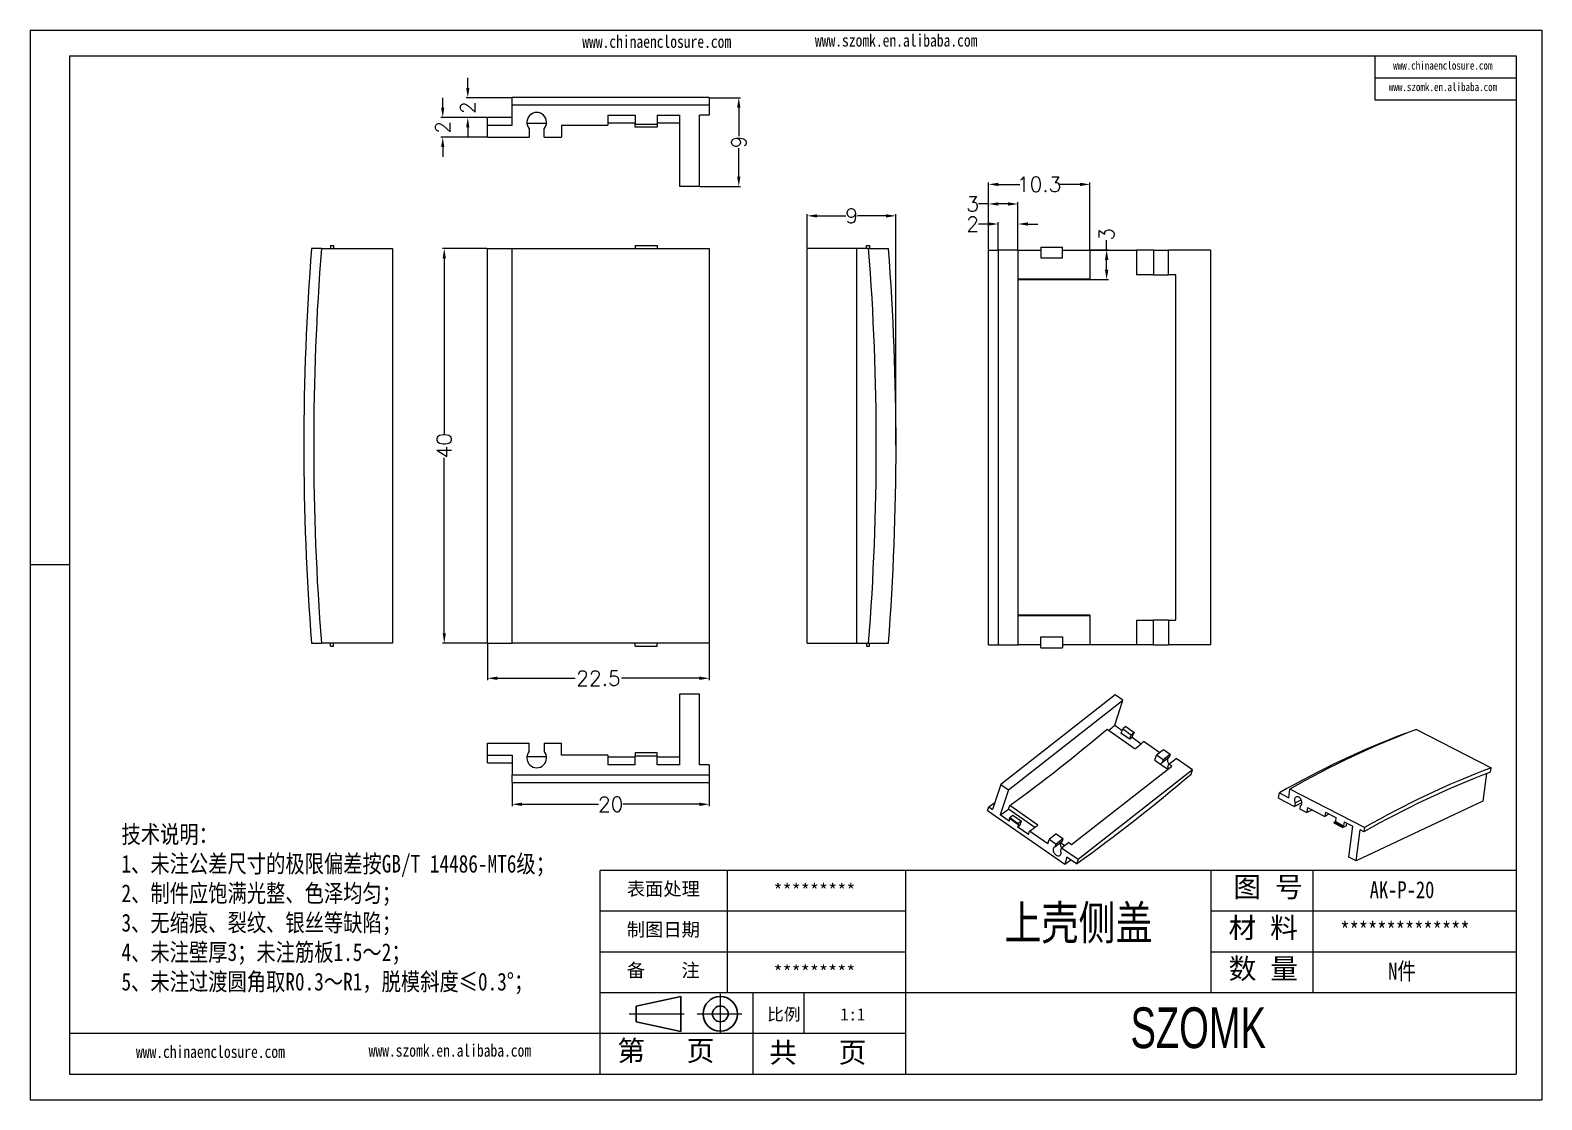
# Model space of a CAD drawing. Header units: inches. Extents: x 998 to 3526, y 519 to 940.
# Drawn here: x 3188.5 to 3341.8, y 519 to 627.4 of the extents above; entities that cross this region are included whole.
import ezdxf

# ---------------------------------------------------------------- set-up
doc = ezdxf.new("R2010")
doc.units = ezdxf.units.IN
doc.linetypes.add('CENTER2', pattern=[28.575, 19.05, -3.175, 3.175, -3.175])
doc.layers.add('文字', color=81, linetype='Continuous')
for name, color, linetype, lineweight in [('粗实线', 7, 'Continuous', 30), ('细实线', 3, 'Continuous', 9), ('细点划线', 2, 'CENTER2', 9)]:
    doc.layers.add(name, color=color, linetype=linetype, lineweight=lineweight)
doc.styles.get("Standard").update_dxf_attribs({"font": 'txt', "bigfont": 'gbcbig.shx'})
doc.styles.add('宋体', font='', dxfattribs={"width": 0.8, "height": 3.5})
doc.styles.add('长仿宋', font='', dxfattribs={"width": 0.7, "height": 4})
doc.styles.get('宋体').set_extended_font_data('SimSun')
doc.styles.get('长仿宋').set_extended_font_data('SimSun')
doc.dimstyles.new('1.5', dxfattribs={"dimtxt": 1.5, "dimasz": 1, "dimexe": 0.18, "dimexo": 0.0625, "dimgap": 0.1, "dimtad": 0, "dimzin": 12, "dimdsep": 46, "dimtxsty": 'Standard', "dimcen": 0.5, "dimclrd": 3, "dimclre": 3, "dimadec": 0, "dimazin": 0, "dimtfac": 1, "dimtofl": 0, "dimtmove": 0, "dimatfit": 3, "dimfxl": 1, "dimtolj": 1, "dimtzin": 0, "dimarcsym": 0})

# ---------------------------------------------------------------- blocks, each defined once
blk = doc.blocks.new('*D189')
at = {"color": 3, "lineweight": -2}
for p, q in [((3234.78, 605.31), (3230.28, 605.31)), ((3230.46, 604.31), (3230.46, 586.53)), ((3230.46, 566.31), (3230.46, 584.08)), ((3234.78, 565.31), (3230.28, 565.31))]:
    blk.add_line(p, q, dxfattribs=at)
at = {"color": 3}
for points in [[(3230.3, 604.31), (3230.63, 604.31), (3230.46, 605.31)], [(3230.3, 566.31), (3230.63, 566.31), (3230.46, 565.31)]]:
    blk.add_solid(points, dxfattribs=at)
at = {"layer": 'Defpoints', "color": 0}
for p in [(3230.46, 605.31), (3234.84, 605.31), (3234.84, 565.31)]:
    blk.add_point(p, dxfattribs=at)
at = {"color": 0, "insert": (3230.46, 585.31), "char_height": 1.5, "attachment_point": 5, "rotation": 90}
blk.add_mtext('\\A1;40', dxfattribs=at)
blk = doc.blocks.new('*D191')
at = {"color": 3, "lineweight": -2}
for p, q in [((3234.84, 565.25), (3234.84, 561.57)), ((3257.34, 565.25), (3257.34, 561.57)), ((3235.84, 561.75), (3243.74, 561.75)), ((3256.34, 561.75), (3248.44, 561.75))]:
    blk.add_line(p, q, dxfattribs=at)
at = {"color": 3}
for points in [[(3235.84, 561.92), (3235.84, 561.58), (3234.84, 561.75)], [(3256.34, 561.92), (3256.34, 561.58), (3257.34, 561.75)]]:
    blk.add_solid(points, dxfattribs=at)
at = {"layer": 'Defpoints', "color": 0}
for p in [(3234.84, 565.31), (3257.34, 565.31), (3234.84, 561.75)]:
    blk.add_point(p, dxfattribs=at)
at = {"color": 0, "insert": (3246.09, 561.75), "char_height": 1.5, "attachment_point": 5}
blk.add_mtext('\\A1;22.5', dxfattribs=at)
blk = doc.blocks.new('*D192')
at = {"color": 3, "lineweight": -2}
for p, q in [((3257.4, 620.58), (3260.51, 620.58)), ((3260.33, 619.58), (3260.33, 616.68)), ((3260.33, 612.58), (3260.33, 615.48)), ((3256.4, 611.58), (3260.51, 611.58))]:
    blk.add_line(p, q, dxfattribs=at)
at = {"color": 3}
for points in [[(3260.16, 619.58), (3260.49, 619.58), (3260.33, 620.58)], [(3260.16, 612.58), (3260.49, 612.58), (3260.33, 611.58)]]:
    blk.add_solid(points, dxfattribs=at)
at = {"layer": 'Defpoints', "color": 0}
for p in [(3257.34, 620.58), (3260.33, 620.58), (3256.34, 611.58)]:
    blk.add_point(p, dxfattribs=at)
at = {"color": 0, "insert": (3260.33, 616.08), "char_height": 1.5, "attachment_point": 5, "rotation": 90}
blk.add_mtext('\\A1;9', dxfattribs=at)
blk = doc.blocks.new('*D193')
at = {"color": 3, "lineweight": -2}
for p, q in [((3232.85, 621.58), (3232.85, 622.58)), ((3237.28, 620.58), (3232.67, 620.58)), ((3234.78, 618.58), (3232.67, 618.58)), ((3232.85, 617.58), (3232.85, 616.58))]:
    blk.add_line(p, q, dxfattribs=at)
at = {"color": 3}
for points in [[(3232.68, 621.58), (3233.01, 621.58), (3232.85, 620.58)], [(3232.68, 617.58), (3233.01, 617.58), (3232.85, 618.58)]]:
    blk.add_solid(points, dxfattribs=at)
at = {"layer": 'Defpoints', "color": 0}
for p in [(3237.34, 620.58), (3232.85, 618.58), (3234.84, 618.58)]:
    blk.add_point(p, dxfattribs=at)
at = {"color": 0, "insert": (3232.85, 619.58), "char_height": 1.5, "attachment_point": 5, "rotation": 90}
blk.add_mtext('\\A1;2', dxfattribs=at)
blk = doc.blocks.new('*D194')
at = {"color": 3, "lineweight": -2}
for p, q in [((3230.31, 619.58), (3230.31, 620.58)), ((3234.78, 618.58), (3230.13, 618.58)), ((3234.78, 616.58), (3230.13, 616.58)), ((3230.31, 615.58), (3230.31, 614.58))]:
    blk.add_line(p, q, dxfattribs=at)
at = {"color": 3}
for points in [[(3230.14, 619.58), (3230.47, 619.58), (3230.31, 618.58)], [(3230.14, 615.58), (3230.47, 615.58), (3230.31, 616.58)]]:
    blk.add_solid(points, dxfattribs=at)
at = {"layer": 'Defpoints', "color": 0}
for p in [(3234.84, 618.58), (3230.31, 616.58), (3234.84, 616.58)]:
    blk.add_point(p, dxfattribs=at)
at = {"color": 0, "insert": (3230.31, 617.58), "char_height": 1.5, "attachment_point": 5, "rotation": 90}
blk.add_mtext('\\A1;2', dxfattribs=at)
blk = doc.blocks.new('*D195')
at = {"color": 3, "lineweight": -2}
for p, q in [((3237.34, 551.13), (3237.34, 548.8)), ((3257.34, 551.13), (3257.34, 548.8)), ((3238.34, 548.98), (3246.11, 548.98)), ((3256.34, 548.98), (3248.56, 548.98))]:
    blk.add_line(p, q, dxfattribs=at)
at = {"color": 3}
for points in [[(3238.34, 549.15), (3238.34, 548.81), (3237.34, 548.98)], [(3256.34, 549.15), (3256.34, 548.81), (3257.34, 548.98)]]:
    blk.add_solid(points, dxfattribs=at)
at = {"layer": 'Defpoints', "color": 0}
for p in [(3237.34, 551.19), (3257.34, 551.19), (3237.34, 548.98)]:
    blk.add_point(p, dxfattribs=at)
at = {"color": 0, "insert": (3247.34, 548.98), "char_height": 1.5, "attachment_point": 5}
blk.add_mtext('\\A1;20', dxfattribs=at)
blk = doc.blocks.new('*D196')
at = {"color": 3, "lineweight": -2}
for p, q in [((3285.64, 607.78), (3284.64, 607.78)), ((3286.64, 605.21), (3286.64, 607.96)), ((3288.64, 605.21), (3288.64, 607.96)), ((3289.64, 607.78), (3290.64, 607.78))]:
    blk.add_line(p, q, dxfattribs=at)
at = {"color": 3}
for points in [[(3285.64, 607.95), (3285.64, 607.62), (3286.64, 607.78)], [(3289.64, 607.95), (3289.64, 607.62), (3288.64, 607.78)]]:
    blk.add_solid(points, dxfattribs=at)
at = {"layer": 'Defpoints', "color": 0}
for p in [(3286.64, 607.78), (3286.64, 605.15), (3288.64, 605.15)]:
    blk.add_point(p, dxfattribs=at)
at = {"color": 0, "insert": (3284.04, 607.78), "char_height": 1.5, "attachment_point": 5}
blk.add_mtext('\\A1;2', dxfattribs=at)
blk = doc.blocks.new('*D197')
at = {"color": 3, "lineweight": -2}
for p, q in [((3285.64, 609.81), (3284.64, 609.81)), ((3285.64, 605.21), (3285.64, 609.99)), ((3287.64, 609.81), (3286.64, 609.81)), ((3288.64, 605.21), (3288.64, 609.99))]:
    blk.add_line(p, q, dxfattribs=at)
at = {"color": 3}
for points in [[(3286.64, 609.98), (3286.64, 609.65), (3285.64, 609.81)], [(3287.64, 609.98), (3287.64, 609.65), (3288.64, 609.81)]]:
    blk.add_solid(points, dxfattribs=at)
at = {"layer": 'Defpoints', "color": 0}
for p in [(3285.64, 609.81), (3285.64, 605.15), (3288.64, 605.15)]:
    blk.add_point(p, dxfattribs=at)
at = {"color": 0, "insert": (3284.04, 609.81), "char_height": 1.5, "attachment_point": 5}
blk.add_mtext('\\A1;3', dxfattribs=at)
blk = doc.blocks.new('*D198')
at = {"color": 3, "lineweight": -2}
for p, q in [((3285.64, 605.21), (3285.64, 611.98)), ((3286.64, 611.8), (3288.82, 611.8)), ((3294.94, 611.8), (3292.77, 611.8)), ((3295.94, 605.21), (3295.94, 611.98))]:
    blk.add_line(p, q, dxfattribs=at)
at = {"color": 3}
for points in [[(3286.64, 611.96), (3286.64, 611.63), (3285.64, 611.8)], [(3294.94, 611.96), (3294.94, 611.63), (3295.94, 611.8)]]:
    blk.add_solid(points, dxfattribs=at)
at = {"layer": 'Defpoints', "color": 0}
for p in [(3285.64, 611.8), (3285.64, 605.15), (3295.94, 605.15)]:
    blk.add_point(p, dxfattribs=at)
at = {"color": 0, "insert": (3290.79, 611.8), "char_height": 1.5, "attachment_point": 5}
blk.add_mtext('\\A1;10.3', dxfattribs=at)
blk = doc.blocks.new('*D199')
at = {"color": 3, "lineweight": -2}
for p, q in [((3297.63, 605.15), (3297.63, 606.15)), ((3296.01, 605.15), (3297.81, 605.15)), ((3297.63, 603.15), (3297.63, 604.15)), ((3296.01, 602.15), (3297.81, 602.15))]:
    blk.add_line(p, q, dxfattribs=at)
at = {"color": 3}
for points in [[(3297.46, 604.15), (3297.8, 604.15), (3297.63, 605.15)], [(3297.46, 603.15), (3297.8, 603.15), (3297.63, 602.15)]]:
    blk.add_solid(points, dxfattribs=at)
at = {"layer": 'Defpoints', "color": 0}
for p in [(3295.94, 605.15), (3297.63, 605.15), (3295.94, 602.15)]:
    blk.add_point(p, dxfattribs=at)
at = {"color": 0, "insert": (3297.63, 606.75), "char_height": 1.5, "attachment_point": 5, "rotation": 90}
blk.add_mtext('\\A1;3', dxfattribs=at)
blk = doc.blocks.new('*D200')
at = {"color": 3, "lineweight": -2}
for p, q in [((3267.27, 605.37), (3267.27, 608.79)), ((3268.27, 608.61), (3271.17, 608.61)), ((3275.27, 608.61), (3272.37, 608.61)), ((3276.27, 585.37), (3276.27, 608.79))]:
    blk.add_line(p, q, dxfattribs=at)
at = {"color": 3}
for points in [[(3268.27, 608.77), (3268.27, 608.44), (3267.27, 608.61)], [(3275.27, 608.77), (3275.27, 608.44), (3276.27, 608.61)]]:
    blk.add_solid(points, dxfattribs=at)
at = {"layer": 'Defpoints', "color": 0}
for p in [(3276.27, 608.61), (3267.27, 605.31), (3276.27, 585.31)]:
    blk.add_point(p, dxfattribs=at)
at = {"color": 0, "insert": (3271.77, 608.61), "char_height": 1.5, "attachment_point": 5}
blk.add_mtext('\\A1;9', dxfattribs=at)

msp = doc.modelspace()

# ---------------------------------------------------------------- linework, layer by layer
for p, q in [((3188.479, 627.416), (3341.753, 627.416)), ((3188.479, 627.416), (3188.479, 519.041)), ((3341.753, 627.416), (3341.753, 519.041)), ((3192.445, 624.836), (3339.173, 624.836)), ((3192.445, 624.836), (3192.445, 521.621)), ((3324.838, 624.836), (3324.838, 620.356)), ((3339.173, 624.836), (3339.173, 521.621)), ((3324.838, 622.596), (3339.173, 622.596)), ((3324.838, 620.356), (3339.173, 620.356)), ((3192.445, 573.229), (3188.479, 573.229)), ((3188.479, 569.215), (3188.479, 519.041)), ((3277.244, 542.264), (3246.279, 542.264)), ((3246.279, 521.621), (3246.279, 542.264)), ((3259.181, 529.878), (3259.181, 542.264)), ((3339.173, 542.264), (3277.244, 542.264)), ((3246.279, 525.75), (3192.445, 525.75)), ((3192.445, 521.621), (3339.173, 521.621)), ((3188.479, 519.041), (3341.753, 519.041)), ((3188.479, 519.041), (3259.439, 519.041))]:
    msp.add_line(p, q)
at = {"color": 7, "linetype": 'Continuous', "lineweight": 15}
for p, q in [((3257.338, 620.585), (3237.338, 620.585)), ((3237.338, 619.814), (3237.338, 620.585)), ((3237.338, 617.808), (3237.338, 619.814)), ((3257.338, 619.814), (3237.338, 619.814)), ((3257.338, 620.585), (3257.338, 619.814)), ((3257.338, 619.814), (3257.338, 618.811)), ((3237.338, 618.585), (3234.838, 618.585)), ((3234.838, 617.808), (3234.838, 618.585)), ((3234.838, 616.585), (3234.838, 617.808)), ((3234.838, 617.808), (3237.338, 617.808)), ((3238.843, 617.99), (3240.834, 617.99)), ((3242.338, 617.808), (3247.038, 617.808)), ((3242.338, 617.808), (3242.338, 616.585)), ((3247.038, 618.811), (3249.838, 618.811)), ((3247.038, 618.811), (3247.038, 617.808)), ((3247.038, 618.024), (3249.838, 618.024)), ((3249.838, 618.811), (3249.838, 617.885)), ((3249.838, 617.885), (3252.038, 617.885)), ((3249.838, 617.585), (3249.838, 617.885)), ((3252.038, 618.811), (3254.338, 618.811)), ((3252.038, 618.811), (3252.038, 617.885)), ((3252.038, 618.024), (3254.338, 618.024)), ((3252.038, 617.885), (3252.038, 617.585)), ((3254.338, 611.585), (3254.338, 618.811)), ((3257.338, 618.811), (3256.338, 618.811)), ((3256.338, 611.585), (3256.338, 618.811)), ((3234.838, 616.585), (3239.088, 616.585)), ((3239.088, 617.423), (3239.088, 616.585)), ((3240.588, 616.585), (3240.588, 617.423)), ((3240.588, 616.585), (3242.338, 616.585)), ((3252.038, 617.585), (3249.838, 617.585)), ((3256.338, 611.585), (3254.338, 611.585)), ((3218.926, 605.61), (3218.926, 605.31)), ((3218.926, 605.61), (3219.226, 605.61)), ((3219.226, 605.61), (3219.226, 605.31)), ((3249.838, 605.61), (3252.038, 605.61)), ((3249.838, 605.61), (3249.838, 605.31)), ((3252.038, 605.61), (3252.038, 605.31)), ((3273.274, 605.31), (3273.274, 605.61)), ((3273.274, 605.61), (3273.574, 605.61)), ((3273.574, 605.61), (3273.574, 605.31)), ((3290.945, 605.446), (3293.145, 605.446)), ((3290.945, 605.446), (3290.945, 604.346)), ((3293.145, 604.346), (3293.145, 605.446)), ((3218, 605.31), (3216.997, 605.31)), ((3218, 605.31), (3225.226, 605.31)), ((3225.226, 605.31), (3225.226, 565.31)), ((3234.838, 565.31), (3234.838, 605.31)), ((3234.838, 605.31), (3237.338, 605.31)), ((3237.338, 565.31), (3237.338, 605.31)), ((3237.338, 605.31), (3257.338, 605.31)), ((3257.338, 605.31), (3257.338, 565.31)), ((3267.274, 565.31), (3267.274, 605.31)), ((3272.274, 605.31), (3267.274, 605.31)), ((3272.274, 605.31), (3272.274, 565.31)), ((3273.497, 605.31), (3272.274, 605.31)), ((3273.497, 605.31), (3275.503, 605.31)), ((3285.645, 565.146), (3285.645, 605.146)), ((3285.645, 605.146), (3286.645, 605.146)), ((3288.645, 605.146), (3286.645, 605.146)), ((3286.645, 605.146), (3286.645, 565.146)), ((3288.645, 565.146), (3288.645, 605.146)), ((3288.645, 605.146), (3290.945, 605.146)), ((3290.945, 604.346), (3293.145, 604.346)), ((3293.145, 605.146), (3295.945, 605.146)), ((3295.945, 602.146), (3295.945, 605.146)), ((3295.945, 605.146), (3300.645, 605.146)), ((3300.645, 605.146), (3300.645, 602.646)), ((3302.395, 605.146), (3300.645, 605.146)), ((3302.395, 605.146), (3302.395, 602.646)), ((3302.395, 605.146), (3303.895, 605.146)), ((3303.895, 602.646), (3303.895, 605.146)), ((3308.145, 605.146), (3303.895, 605.146)), ((3308.145, 605.146), (3308.145, 565.146)), ((3302.395, 602.646), (3300.645, 602.646)), ((3302.395, 602.646), (3303.895, 602.646)), ((3304.645, 602.646), (3303.895, 602.646)), ((3304.645, 567.646), (3304.645, 602.646)), ((3288.645, 602.212), (3295.945, 602.212)), ((3288.645, 602.146), (3295.945, 602.146)), ((3295.945, 568.146), (3288.645, 568.146)), ((3295.945, 568.08), (3288.645, 568.08)), ((3295.945, 565.146), (3295.945, 568.146)), ((3300.645, 567.646), (3300.645, 565.146)), ((3300.645, 567.646), (3302.395, 567.646)), ((3302.395, 565.146), (3302.395, 567.646)), ((3303.895, 567.646), (3302.395, 567.646)), ((3303.895, 567.646), (3303.895, 565.146)), ((3303.895, 567.646), (3304.645, 567.646)), ((3290.945, 565.946), (3293.145, 565.946)), ((3290.945, 564.846), (3290.945, 565.946)), ((3293.145, 565.946), (3293.145, 564.846)), ((3216.997, 565.31), (3218, 565.31)), ((3225.226, 565.31), (3218, 565.31)), ((3218.926, 565.01), (3218.926, 565.31)), ((3218.926, 565.01), (3219.226, 565.01)), ((3219.226, 565.01), (3219.226, 565.31)), ((3234.838, 565.31), (3237.338, 565.31)), ((3257.338, 565.31), (3237.338, 565.31)), ((3249.838, 565.01), (3249.838, 565.31)), ((3249.838, 565.01), (3252.038, 565.01)), ((3252.038, 565.01), (3252.038, 565.31)), ((3267.274, 565.31), (3272.274, 565.31)), ((3272.274, 565.31), (3273.497, 565.31)), ((3273.274, 565.31), (3273.274, 565.01)), ((3273.274, 565.01), (3273.574, 565.01)), ((3273.497, 565.31), (3275.503, 565.31)), ((3273.574, 565.01), (3273.574, 565.31)), ((3285.645, 565.146), (3286.645, 565.146)), ((3286.645, 565.146), (3288.645, 565.146)), ((3290.945, 565.146), (3288.645, 565.146)), ((3290.945, 564.846), (3293.145, 564.846)), ((3295.945, 565.146), (3293.145, 565.146)), ((3300.645, 565.146), (3295.945, 565.146)), ((3302.395, 565.146), (3300.645, 565.146)), ((3302.395, 565.146), (3303.895, 565.146)), ((3308.145, 565.146), (3303.895, 565.146)), ((3254.338, 552.963), (3254.338, 560.189)), ((3254.338, 560.189), (3256.338, 560.189)), ((3256.338, 552.963), (3256.338, 560.189)), ((3298.495, 560.083), (3286.893, 550.988)), ((3287.675, 550.444), (3299.277, 559.54)), ((3298.451, 556.991), (3299.277, 559.54)), ((3299.277, 559.54), (3298.495, 560.083)), ((3297.671, 556.587), (3300.525, 554.602)), ((3298.451, 556.991), (3299.209, 556.464)), ((3299.111, 556.163), (3299.258, 556.616)), ((3299.577, 556.866), (3299.258, 556.616)), ((3299.258, 556.616), (3300.118, 556.018)), ((3299.577, 556.866), (3300.437, 556.268)), ((3329.051, 556.575), (3336.629, 552.682)), ((3234.838, 553.966), (3234.838, 555.189)), ((3234.838, 555.189), (3239.088, 555.189)), ((3239.088, 554.351), (3239.088, 555.189)), ((3240.588, 555.189), (3240.588, 554.351)), ((3240.588, 555.189), (3242.338, 555.189)), ((3242.338, 553.966), (3242.338, 555.189)), ((3299.971, 555.564), (3299.111, 556.163)), ((3299.971, 555.564), (3300.118, 556.018)), ((3300.118, 556.018), (3300.437, 556.268)), ((3300.21, 555.768), (3300.316, 556.094)), ((3300.21, 555.768), (3301.139, 555.122)), ((3300.403, 556.163), (3300.316, 556.094)), ((3300.437, 556.268), (3300.403, 556.163)), ((3301.42, 555.36), (3303.039, 554.234)), ((3327.988, 556.189), (3328.01, 556.178)), ((3234.838, 553.966), (3237.338, 553.966)), ((3234.838, 553.189), (3234.838, 553.966)), ((3237.338, 553.966), (3237.338, 551.96)), ((3240.834, 553.784), (3238.843, 553.784)), ((3247.038, 553.966), (3242.338, 553.966)), ((3247.038, 553.966), (3247.038, 552.963)), ((3249.838, 553.75), (3247.038, 553.75)), ((3252.038, 554.189), (3249.838, 554.189)), ((3249.838, 554.189), (3249.838, 553.889)), ((3249.838, 553.889), (3252.038, 553.889)), ((3249.838, 552.963), (3249.838, 553.889)), ((3252.038, 553.889), (3252.038, 554.189)), ((3252.038, 552.963), (3252.038, 553.889)), ((3254.338, 553.75), (3252.038, 553.75)), ((3302.511, 553.45), (3302.671, 553.946)), ((3302.511, 553.45), (3303.099, 553.041)), ((3303.397, 554.514), (3302.671, 553.946)), ((3303.355, 553.47), (3302.671, 553.946)), ((3303.985, 553.743), (3303.26, 553.174)), ((3303.355, 553.47), (3303.26, 553.174)), ((3304.081, 554.038), (3303.355, 553.47)), ((3304.081, 554.038), (3303.397, 554.514)), ((3303.942, 553.062), (3304.667, 553.631)), ((3304.081, 554.038), (3303.985, 553.743)), ((3306.328, 552.475), (3304.667, 553.631)), ((3234.838, 553.189), (3237.338, 553.189)), ((3237.338, 551.96), (3257.338, 551.96)), ((3237.338, 551.189), (3237.338, 551.96)), ((3249.838, 552.963), (3247.038, 552.963)), ((3254.338, 552.963), (3252.038, 552.963)), ((3257.338, 552.963), (3256.338, 552.963)), ((3257.338, 552.963), (3257.338, 551.96)), ((3257.338, 551.96), (3257.338, 551.189)), ((3294.083, 544.9), (3304.235, 552.858)), ((3306.328, 552.475), (3294.726, 543.38)), ((3303.099, 553.041), (3303.824, 552.537)), ((3303.846, 552.766), (3303.942, 553.062)), ((3304.235, 552.858), (3303.942, 553.062)), ((3306.189, 552.044), (3306.328, 552.475)), ((3336.145, 552.086), (3335.776, 549.298)), ((3336.571, 552.246), (3336.629, 552.682)), ((3237.338, 551.189), (3257.338, 551.189)), ((3286.893, 550.988), (3286.067, 548.439)), ((3287.675, 550.444), (3286.849, 547.896)), ((3286.893, 550.988), (3287.675, 550.444)), ((3316.091, 549.638), (3316.207, 550.51)), ((3323.785, 546.618), (3316.207, 550.51)), ((3285.676, 548.711), (3286.3, 549.157)), ((3287.676, 548.488), (3287.809, 548.855)), ((3290.663, 546.871), (3287.809, 548.855)), ((3315.073, 549.593), (3315.144, 550.125)), ((3315.073, 549.593), (3316.684, 548.765)), ((3315.144, 550.125), (3316.091, 549.638)), ((3316.732, 549.13), (3316.684, 548.765)), ((3317.437, 549.121), (3316.684, 548.765)), ((3316.732, 549.13), (3317.368, 549.431)), ((3317.252, 548.474), (3317.3, 548.838)), ((3335.776, 549.298), (3322.931, 543.234)), ((3285.562, 548.357), (3285.676, 548.711)), ((3285.562, 548.357), (3293.38, 542.921)), ((3285.676, 548.711), (3286.067, 548.439)), ((3287.748, 547.27), (3286.849, 547.896)), ((3290.338, 546.637), (3287.676, 548.488)), ((3287.748, 547.27), (3287.82, 547.492)), ((3287.767, 547.529), (3287.801, 547.635)), ((3288.627, 546.931), (3287.767, 547.529)), ((3287.801, 547.635), (3288.12, 547.885)), ((3287.801, 547.635), (3288.661, 547.037)), ((3288.12, 547.885), (3288.98, 547.287)), ((3288.98, 547.287), (3288.661, 547.037)), ((3288.833, 546.833), (3288.98, 547.287)), ((3317.252, 548.474), (3317.915, 548.133)), ((3317.985, 548.665), (3317.915, 548.133)), ((3318.491, 548.405), (3317.915, 548.133)), ((3317.985, 548.665), (3319.766, 547.75)), ((3319.824, 548.186), (3319.766, 547.75)), ((3319.824, 548.186), (3320.885, 547.641)), ((3320.718, 547.063), (3320.735, 547.193)), ((3320.735, 547.193), (3320.832, 547.238)), ((3320.735, 547.193), (3321.569, 546.765)), ((3320.885, 547.641), (3320.832, 547.238)), ((3320.832, 547.238), (3321.665, 546.81)), ((3321.719, 547.213), (3321.665, 546.81)), ((3321.719, 547.213), (3322.59, 546.765)), ((3288.608, 546.672), (3288.714, 546.999)), ((3289.702, 545.911), (3288.608, 546.672)), ((3288.661, 547.037), (3288.627, 546.931)), ((3288.627, 546.931), (3288.714, 546.999)), ((3289.702, 545.911), (3289.817, 546.265)), ((3291.654, 544.987), (3289.817, 546.265)), ((3292.519, 545.987), (3291.794, 545.419)), ((3292.519, 545.987), (3293.203, 545.511)), ((3321.552, 546.634), (3320.718, 547.063)), ((3321.552, 546.634), (3321.905, 546.801)), ((3321.569, 546.765), (3321.552, 546.634)), ((3321.569, 546.765), (3321.665, 546.81)), ((3321.944, 547.097), (3321.905, 546.801)), ((3322.174, 543.623), (3322.59, 546.765)), ((3322.931, 543.234), (3323.348, 546.376)), ((3323.727, 546.181), (3323.348, 546.376)), ((3323.785, 546.618), (3323.727, 546.181)), ((3291.654, 544.987), (3291.794, 545.419)), ((3292.478, 544.943), (3291.794, 545.419)), ((3293.107, 545.216), (3292.382, 544.647)), ((3292.478, 544.943), (3292.382, 544.647)), ((3292.478, 544.943), (3293.203, 545.511)), ((3292.953, 545.094), (3292.947, 545.083)), ((3293.379, 544.782), (3292.947, 545.083)), ((3292.969, 544.239), (3293.065, 544.535)), ((3293.79, 545.104), (3293.065, 544.535)), ((3294.726, 543.38), (3293.065, 544.535)), ((3293.203, 545.511), (3293.107, 545.216)), ((3293.79, 545.104), (3294.083, 544.9)), ((3293.609, 543.628), (3293.38, 542.921)), ((3293.38, 542.921), (3293.994, 543.36)), ((3294.586, 542.949), (3293.609, 543.628)), ((3294.726, 543.38), (3294.586, 542.949)), ((3322.931, 543.234), (3322.174, 543.623))]:
    msp.add_line(p, q, dxfattribs=at)
at = {"color": 7, "linetype": 'Continuous', "lineweight": 15, "flags": 128}
for points in [[(3317.3, 548.838), (3317.35, 548.881), (3317.389, 548.938), (3317.418, 549.006), (3317.434, 549.082), (3317.437, 549.165), (3317.428, 549.252), (3317.406, 549.339), (3317.372, 549.424), (3317.327, 549.503), (3317.274, 549.576), (3317.213, 549.637), (3317.146, 549.687), (3317.077, 549.723), (3317.007, 549.743), (3316.938, 549.748), (3316.873, 549.737), (3316.815, 549.71), (3316.764, 549.668), (3316.723, 549.613), (3316.694, 549.547), (3316.676, 549.471), (3316.671, 549.389), (3316.679, 549.303), (3316.699, 549.216), (3316.732, 549.13)], [(3292.382, 544.647), (3292.323, 544.624), (3292.273, 544.588), (3292.234, 544.538), (3292.208, 544.478), (3292.194, 544.409), (3292.194, 544.332), (3292.208, 544.252), (3292.235, 544.171), (3292.274, 544.09), (3292.324, 544.014), (3292.384, 543.945), (3292.45, 543.884), (3292.522, 543.834), (3292.596, 543.797), (3292.671, 543.773), (3292.743, 543.765), (3292.81, 543.771), (3292.87, 543.792), (3292.921, 543.827), (3292.961, 543.875), (3292.99, 543.934), (3293.005, 544.003), (3293.006, 544.078), (3292.994, 544.158), (3292.969, 544.239)]]:
    msp.add_lwpolyline(points, dxfattribs=at)
at = {"color": 7, "linetype": 'Continuous', "lineweight": 15}
for centre, radius, start, end in [((3239.838, 618.085), 1, 318.59038, 221.40962), ((3476.011, 585.31), 259.786, 175.58463, 184.41537), ((3476.011, 585.31), 258.786, 175.56753, 184.43247), ((3016.488, 585.31), 257.786, 355.5503, 4.4497), ((3016.488, 585.31), 259.786, 355.58463, 4.41537), ((3188.116, 686.182), 169.697, 305.97791, 310.20983), ((3167.603, 710.538), 201.737, 310.20817, 310.43666), ((3360.38, 473.586), 88.705, 110.68164, 119.86601), ((3168.632, 710.173), 202.864, 310.34772, 310.43635), ((3171.474, 707.8), 200.309, 310.11009, 310.44559), ((3359.024, 473.821), 88.021, 110.64586, 119.90179), ((3239.838, 553.689), 1, 138.59038, 41.40962), ((3304.33, 553.448), 0.53, 160.89838, 225.02819), ((3196.2, 680.401), 169.035, 305.59452, 310.59322), ((3303.314, 552.945), 0.236, 103.40382, 155.87445), ((3303.351, 552.567), 0.533, 1.76763, 21.95055), ((3367.753, 469.567), 88.363, 110.66382, 119.88383), ((3368.058, 469.48), 88.94, 110.69377, 119.85389), ((3205.493, 662.251), 140.342, 305.42902, 305.84443), ((3370.318, 458.998), 102.139, 119.38699, 119.66509), ((3208.196, 659.706), 138.718, 305.42799, 305.54217), ((3208.832, 660.146), 139.741, 305.41797, 305.84449), ((3293.472, 544.927), 0.548, 163.53657, 224.09481)]:
    msp.add_arc(centre, radius, start, end, dxfattribs=at)
at = {"layer": '粗实线', "color": 7}
for p, q in [((3254.439, 529.492), (3249.928, 528.536)), ((3254.439, 529.492), (3254.439, 525.957)), ((3249.928, 528.536), (3249.928, 526.94)), ((3249.928, 526.94), (3254.439, 525.957))]:
    msp.add_line(p, q, dxfattribs=at)
for radius in [1.754, 0.798]:
    msp.add_circle((3258.454, 527.738), radius, dxfattribs=at)
at = {"layer": '细实线', "color": 7}
for p, q in [((3277.244, 542.264), (3277.244, 521.621)), ((3308.208, 542.264), (3308.208, 529.878)), ((3318.53, 542.264), (3318.53, 529.965)), ((3277.244, 538.135), (3246.279, 538.135)), ((3339.173, 538.135), (3308.208, 538.135)), ((3277.244, 534.007), (3246.279, 534.007)), ((3339.173, 534.007), (3308.208, 534.007)), ((3339.173, 529.878), (3246.279, 529.878)), ((3261.762, 529.878), (3261.762, 521.621)), ((3266.922, 529.878), (3266.922, 525.75)), ((3277.244, 525.75), (3246.279, 525.75))]:
    msp.add_line(p, q, dxfattribs=at)
at = {"layer": '细点划线', "color": 7}
for p, q in [((3258.454, 529.757), (3258.454, 525.75)), ((3249.209, 527.738), (3254.785, 527.738)), ((3256.108, 527.738), (3260.641, 527.738))]:
    msp.add_line(p, q, dxfattribs=at)

# ---------------------------------------------------------------- texts
at = {"char_height": 1.35776, "width": 771.68332, "attachment_point": 1}
for s, insert in [('{\\fSimHei|b0|i0|c134|p49;表面处理}', (3248.972, 541.092)), ('{\\fSimHei|b0|i0|c134|p49;*********}', (3263.843, 540.918)), ('{\\fSimHei|b0|i0|c134|p49;制图日期}', (3248.972, 536.964)), ('{\\fSimHei|b0|i0|c134|p49;备    注}', (3248.972, 532.835)), ('{\\fSimHei|b0|i0|c134|p49;*********}', (3263.843, 532.661))]:
    msp.add_mtext(s, dxfattribs=dict(at, insert=insert))
at = {"layer": '文字', "color": 0, "attachment_point": 1, "style": '宋体'}
for s, insert, char_height, width in [('www.chinaenclosure.com', (3244.456, 626.896), 1.26152, 22.16364), ('www.szomk.en.alibaba.com', (3268.052, 627.021), 1.26152, 22.16364), ('www.chinaenclosure.com', (3326.684, 624.269), 0.84101, 14.77576), ('www.szomk.en.alibaba.com', (3326.245, 622.091), 0.84101, 14.77576), ('{\\H1.111x;技术说明：\\P1、未注公差尺寸的极限偏差按GB/T 14486-MT6级；\\P2、制件应饱满光整、色泽均匀；\\P3、无缩痕、裂纹、银丝等缺陷；\\P4、未注壁厚3；未注筋板1.5～2；\\P5、未注过渡圆角取R0.3～R1，脱模斜度≤0.3%%D；}', (3197.733, 546.839), 1.61273, 58.74121), ('{\\H1.111x;AK-P-20}', (3324.307, 541.186), 1.54823, 17.89922), ('上壳侧盖', (3287.266, 538.7), 3.4405, 43.98556), ('{\\H1.111x;**************}', (3321.328, 537.057), 1.54823, 17.89922), ('{\\H1.111x;N件}', (3326.179, 532.928), 1.54823, 17.89922), ('www.chinaenclosure.com', (3199.2, 524.541), 1.26152, 22.16364), ('www.szomk.en.alibaba.com', (3222.795, 524.666), 1.26152, 22.16364)]:
    msp.add_mtext(s, dxfattribs=dict(at, insert=insert, char_height=char_height, width=width))
at = {"layer": '粗实线', "insert": (3300.052, 528.4), "char_height": 4.1286, "width": 46.29817, "attachment_point": 1, "style": '长仿宋'}
msp.add_mtext('{\\fSTXinwei|b0|i0|c134|p2;SZOMK}', dxfattribs=at)
at = {"layer": '细实线', "color": 7, "attachment_point": 1}
for s, insert, char_height, width in [('{\\fSimSun|b0|i0|c134|p54;图 号}', (3310.478, 541.637), 2.0643, 10.3215), ('{\\fSimSun|b0|i0|c134|p54;材 料   }', (3309.989, 537.509), 2.0643, 10.3215), ('{\\fSimSun|b0|i0|c134|p54;数 量}', (3309.999, 533.36), 2.0643, 9.32677), ('{\\fSimSun|b0|i0|c134|p54;比例}', (3263.207, 528.315), 1.23858, 5.43698), ('{\\fSimSun|b0|i0|c134|p54;1:1}', (3270.625, 528.315), 1.23858, 5.43698), ('{\\fSimSun|b0|i0|c134|p54;第   页}', (3248.017, 525.04), 2.0643, 15.48225), ('{\\fSimSun|b0|i0|c134|p54; 共   页}', (3262.014, 524.865), 2.0643, 15.48225)]:
    msp.add_mtext(s, dxfattribs=dict(at, insert=insert, char_height=char_height, width=width))

# ---------------------------------------------------------------- dimensions: what is measured, and where the dimension line sits
for base, p1, p2, picture, middle in [((3232.848, 618.585), (3237.338, 620.585), (3234.838, 618.585), '*D193', (3232.848, 619.585)), ((3230.305, 616.585), (3234.838, 618.585), (3234.838, 616.585), '*D194', (3230.305, 617.585)), ((3260.326, 620.585), (3256.338, 611.585), (3257.338, 620.585), '*D192', (3260.326, 616.085)), ((3297.629, 605.146), (3295.945, 602.146), (3295.945, 605.146), '*D199', (3297.629, 606.746)), ((3230.462, 605.31), (3234.838, 565.31), (3234.838, 605.31), '*D189', (3230.462, 585.31))]:
    dim = msp.add_linear_dim(base=base, p1=p1, p2=p2, angle=90, dimstyle='1.5')
    dim.commit()
    dim.dimension.update_dxf_attribs({"geometry": picture, "text_midpoint": middle})
for base, p1, p2, picture, middle in [((3285.645, 611.796), (3295.945, 605.146), (3285.645, 605.146), '*D198', (3290.795, 611.796)), ((3285.645, 609.813), (3288.645, 605.146), (3285.645, 605.146), '*D197', (3284.045, 609.813)), ((3276.274, 608.606), (3267.274, 605.31), (3276.274, 585.31), '*D200', (3271.774, 608.606)), ((3234.838, 561.752), (3257.338, 565.31), (3234.838, 565.31), '*D191', (3246.088, 561.752)), ((3237.338, 548.978), (3257.338, 551.189), (3237.338, 551.189), '*D195', (3247.338, 548.978))]:
    dim = msp.add_linear_dim(base=base, p1=p1, p2=p2, dimstyle='1.5')
    dim.commit()
    dim.dimension.update_dxf_attribs({"geometry": picture, "text_midpoint": middle})
dim = msp.add_linear_dim(base=(3286.645, 607.785), p1=(3288.645, 605.146), p2=(3286.645, 605.146), dimstyle='1.5')
dim.commit()
dim.dimension.update_dxf_attribs({"geometry": '*D196', "text_midpoint": (3284.045, 607.785), "dimtype": 160})

doc.saveas('drawing.dxf')
